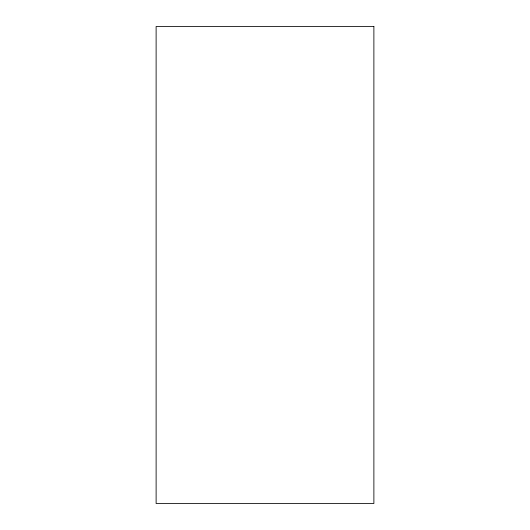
<?xml version="1.0" encoding="UTF-8"?>
<svg xmlns="http://www.w3.org/2000/svg" width="530" height="530" viewBox="0 0 530 530"><rect width="100%" height="100%" fill="white"/><g stroke="black" fill="none" stroke-linecap="round" stroke-linejoin="round"><path stroke-width="0.79" d="M373.882 26.5L156.118 26.5L156.118 503.5L373.882 503.5L373.882 26.5"/></g></svg>
